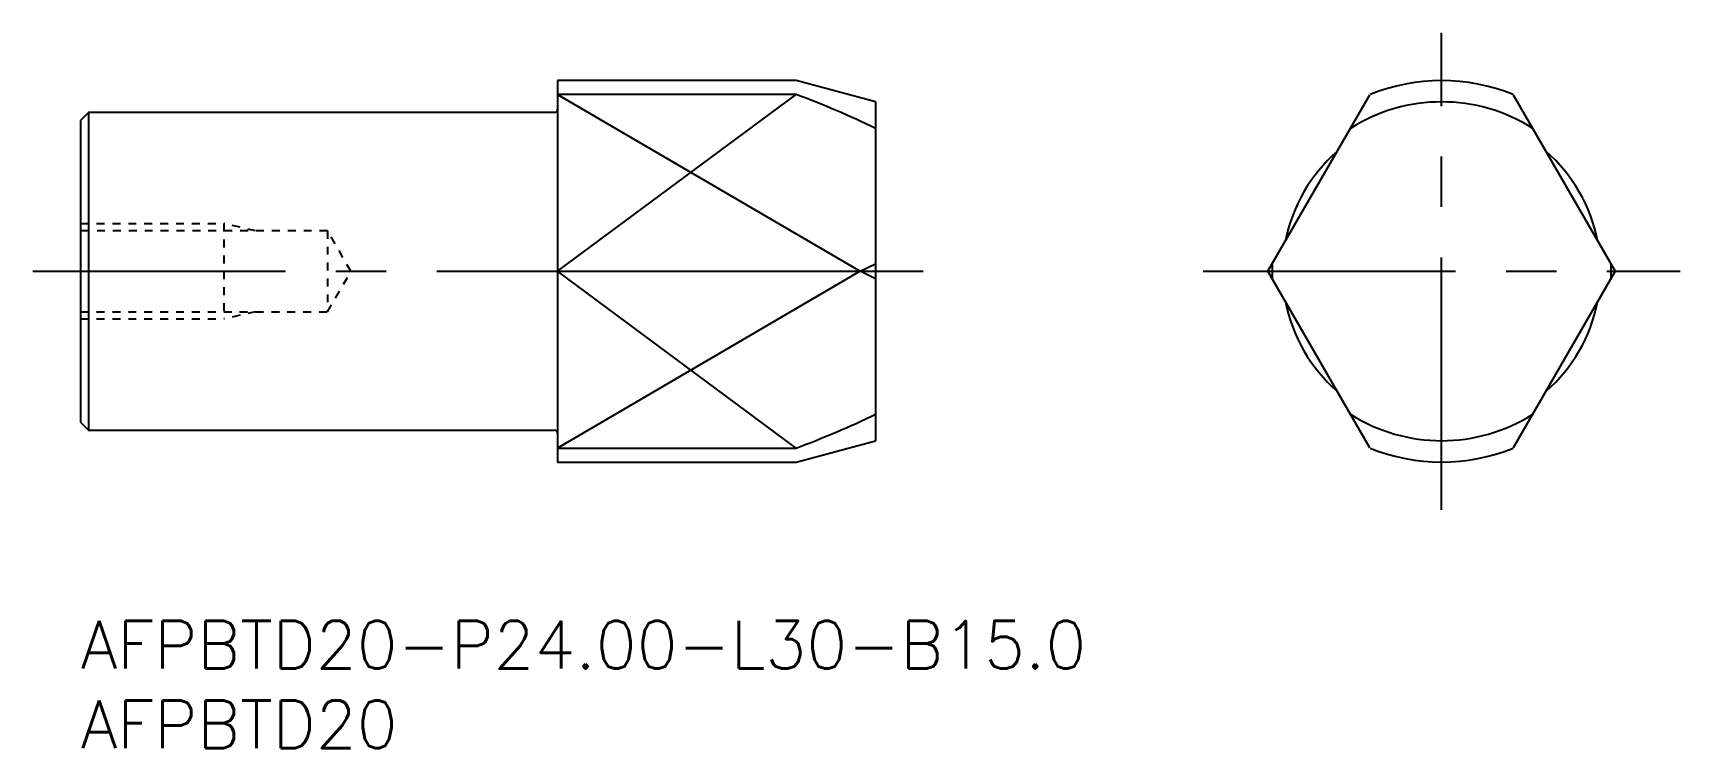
# Model space of a CAD drawing. Extents: x -3 to 101, y -8 to 37.
import ezdxf

# ---------------------------------------------------------------- set-up
doc = ezdxf.new("R2010")
doc.units = 0
doc.header["$LTSCALE"] = 0.5
doc.linetypes.add('CENTER', pattern=[50.8, 31.75, -6.35, 6.35, -6.35])
doc.linetypes.add('DASHED', pattern=[2, 1, -1])
for name, color, linetype in [('MSM_CENTER', 1, 'CENTER'), ('MSM_CONTINUOUS', 7, 'CONTINUOUS'), ('MSM_DASHED', 4, 'DASHED'), ('MSM_NARROW', 5, 'CONTINUOUS'), ('MSM_PART_NUMBER', 7, 'CONTINUOUS')]:
    doc.layers.add(name, color=color, linetype=linetype)
doc.styles.get("Standard").update_dxf_attribs({"font": 'txt.shx', "height": 1, "bigfont": 'bigfont.shx'})

# ---------------------------------------------------------------- blocks, each defined once
blk = doc.blocks.new('*U16')
at = {"layer": 'MSM_PART_NUMBER'}
blk.add_text('AFPBTD20-P24.00-L30-B15.0', height=3, dxfattribs=at).set_placement((0, -3))
blk = doc.blocks.new('*U17')
at = {"layer": 'MSM_PART_NUMBER'}
blk.add_text('AFPBTD20', height=3, dxfattribs=at).set_placement((0, -8))

msp = doc.modelspace()

# ---------------------------------------------------------------- linework, layer by layer
at = {"layer": 'MSM_CENTER'}
for p, q in [((85.6, 7), (85.6, 37)), ((-3, 22), (53, 22)), ((70.6, 22), (100.6, 22))]:
    msp.add_line(p, q, dxfattribs=at)
at = {"layer": 'MSM_CONTINUOUS'}
for p, q in [((45, 34), (30, 34)), ((30, 34), (30, 10)), ((50, 32.66), (45, 34)), ((45, 33.12), (30, 33.12)), ((50, 32.66), (50, 11.34)), ((74.67, 22), (81.09, 33.11)), ((90.1, 33.11), (96.52, 22)), ((0.5, 32), (0, 31.5)), ((0, 31.5), (0, 12.5)), ((29.8, 32), (0.5, 32)), ((0.5, 32), (0.5, 12)), ((30, 22), (49.02, 22)), ((49.02, 22), (50, 22.47)), ((50, 21.53), (49.02, 22)), ((81.09, 10.89), (74.67, 22)), ((96.52, 22), (90.1, 10.89)), ((0, 12.5), (0.5, 12)), ((0.5, 12), (29.8, 12)), ((30, 10.88), (45, 10.88)), ((45, 10), (50, 11.34)), ((30, 10), (45, 10))]:
    msp.add_line(p, q, dxfattribs=at)
for centre, radius, start, end in [((85.6, 22), 12, 67.9757, 112.0243), ((29.8, 32.2), 0.2, 270, 0), ((25.52, -19.42), 56.04, 64.0963, 69.6576), ((85.6, 22), 10.66, 57.4592, 122.5408), ((85.6, 22), 10, 131.0719, 168.9281), ((85.6, 22), 10, 11.0719, 48.9281), ((85.6, 22), 10.66, 177.4592, 182.5408), ((85.6, 22), 10.66, 357.4592, 2.5408), ((85.6, 22), 10, 191.0719, 228.9281), ((85.6, 22), 10, 311.0719, 348.9281), ((25.52, 63.42), 56.04, 290.3424, 295.9037), ((85.6, 22), 10.66, 237.4592, 302.5408), ((29.8, 11.8), 0.2, 0, 90), ((85.6, 22), 12, 247.9757, 292.0243)]:
    msp.add_arc(centre, radius, start, end, dxfattribs=at)
at = {"layer": 'MSM_DASHED'}
for p, q in [((0, 25), (9, 25)), ((9, 25), (9, 19)), ((11, 24.55), (9, 25)), ((15.53, 24.55), (0, 24.55)), ((17, 22), (15.53, 24.55)), ((15.53, 24.55), (15.53, 19.45)), ((15.53, 19.45), (17, 22)), ((0, 19.45), (15.53, 19.45)), ((0, 19), (9, 19)), ((11, 19.45), (9, 19))]:
    msp.add_line(p, q, dxfattribs=at)
at = {"layer": 'MSM_NARROW'}
for p, q in [((30, 33.12), (49.02, 22)), ((30, 22), (45, 33.12)), ((49.02, 22), (30, 10.88)), ((45, 10.88), (30, 22))]:
    msp.add_line(p, q, dxfattribs=at)

# ---------------------------------------------------------------- block references
at = {"layer": 'MSM_CONTINUOUS'}
for name in ['*U16', '*U17']:
    msp.add_blockref(name, (0, 0), dxfattribs=at)

doc.saveas('drawing.dxf')
